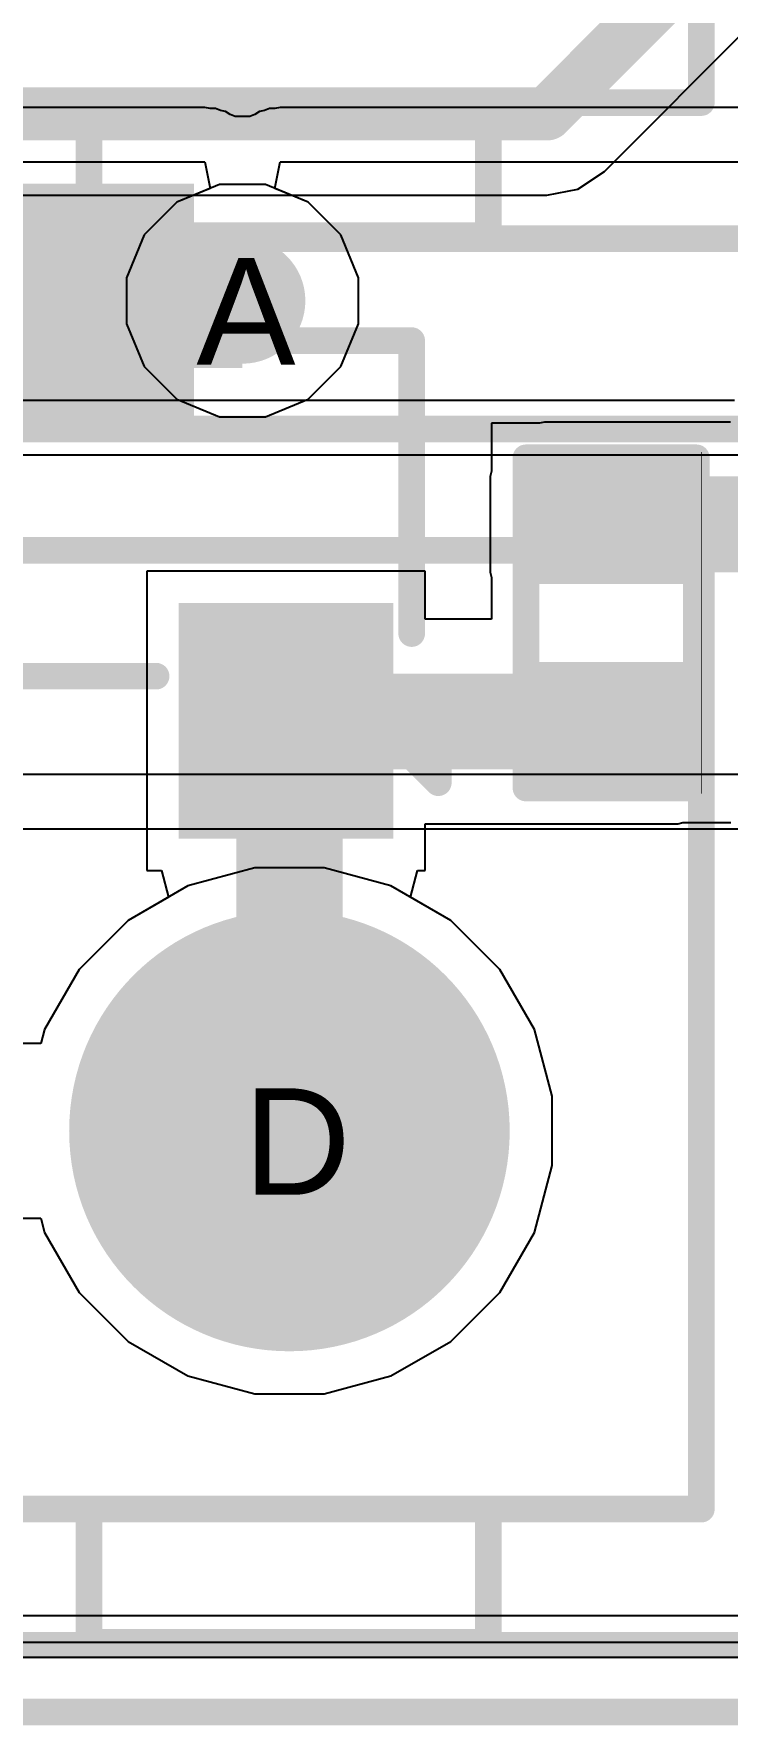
# Model space of a CAD drawing. Header units: inches. Extents: x 0 to 208, y 0 to 213.
# Drawn here: x 4.1304 to 4.2606, y -0.0025 to 0.315 of the extents above; entities that cross this region are included whole.
import ezdxf

# ---------------------------------------------------------------- set-up
doc = ezdxf.new("R2010")
doc.units = ezdxf.units.IN
doc.header["$MEASUREMENT"] = 0
for name, color, linetype in [('Board_Outline', 216, 'Continuous'), ('Bottom Layer', 5, 'Continuous'), ('Bottom Overlay', 54, 'Continuous'), ('Bottom Paste', 16, 'Continuous'), ('Bottom Solder', 6, 'Continuous'), ('Drill Drawing', 1, 'Continuous'), ('L2_GND1', 16, 'Continuous'), ('L3_SIG1', 76, 'Continuous'), ('L4_PWR', 90, 'Continuous'), ('L5_GND2', 156, 'Continuous'), ('L6_SIG2', 130, 'Continuous'), ('L7_GND3', 216, 'Continuous'), ('Multi-Layer', 9, 'Continuous'), ('Pad Holes', 156, 'Continuous'), ('Top Layer', 1, 'Continuous'), ('Top Overlay', 2, 'Continuous'), ('Top Solder', 216, 'Continuous'), ('Via Holes', 16, 'Continuous')]:
    doc.layers.add(name, color=color, linetype=linetype)
doc.styles.add('Arial', font='', dxfattribs={"height": 0.2})
doc.styles.get('Arial').set_extended_font_data('Arial')

# ---------------------------------------------------------------- blocks, each defined once
blk = doc.blocks.new('RES_0402_B_456')
at = {"layer": 'Bottom Layer'}
for points in [[(-0.009500800000000002, 0.0124988), (-0.009500799999999998, -0.0125012), (-0.0275008, -0.0125012), (-0.0275008, 0.0124988)], [(0.0274992, 0.0124988), (0.0274992, -0.0125012), (0.009499200000000001, -0.0125012), (0.0094992, 0.0124988)]]:
    blk.add_hatch(color=5, dxfattribs=at).paths.add_polyline_path(points)
at = {"layer": 'Bottom Paste'}
for points in [[(-0.009500800000000002, 0.0124988), (-0.009500799999999998, -0.0125012), (-0.0275008, -0.0125012), (-0.0275008, 0.0124988)], [(0.0274992, 0.0124988), (0.0274992, -0.0125012), (0.009499200000000001, -0.0125012), (0.0094992, 0.0124988)]]:
    blk.add_hatch(color=16, dxfattribs=at).paths.add_polyline_path(points)
at = {"layer": 'Bottom Solder'}
for points in [[(-0.007335400000000001, 0.0146642), (-0.007335399999999999, -0.0146666), (-0.0296662, -0.0146666), (-0.0296662, 0.0146642)], [(0.0296646, 0.0146642), (0.0296646, -0.0146666), (0.007333800000000001, -0.0146666), (0.007333799999999999, 0.0146642)]]:
    blk.add_hatch(color=6, dxfattribs=at).paths.add_polyline_path(points)
at = {"layer": 'Bottom Overlay'}
for points in [[(-0.0310008, -0.0160012, 0.005, 0.005, 0), (-0.0310008, 0.0159988, 0.005, 0.005, 0)], [(0.0309992, 0.0159988, 0.005, 0.005, 0), (-0.0310008, 0.0159988, 0.005, 0.005, 0)], [(0.0319992, 0.0169988, 0.000127, 0.000127, 0), (-0.0320008, 0.0169988, 0.000127, 0.000127, 0)], [(0.0309992, -0.0160012, 0.005, 0.005, 0), (0.0309992, 0.0159988, 0.005, 0.005, 0)], [(0.0309992, -0.0160012, 0.005, 0.005, 0), (-0.0310008, -0.0160012, 0.005, 0.005, 0)]]:
    blk.add_lwpolyline(points, format="xyseb", dxfattribs=at)
for points in [[(-0.0322508, 0.0159988, 0.0025, 0.0025, 1), (-0.0297508, 0.0159988, 0.0025, 0.0025, 1)], [(-0.0322508, 0.0159988, 0.0025, 0.0025, 1), (-0.0297508, 0.0159988, 0.0025, 0.0025, 1)], [(-0.0320325, 0.0169988, 6.35e-05, 6.35e-05, 1), (-0.0319691, 0.0169988, 6.35e-05, 6.35e-05, 1)], [(0.0297492, 0.0159988, 0.0025, 0.0025, 1), (0.0322492, 0.0159988, 0.0025, 0.0025, 1)], [(0.0297492, 0.0159988, 0.0025, 0.0025, 1), (0.0322492, 0.0159988, 0.0025, 0.0025, 1)], [(0.0319675, 0.0169988, 6.35e-05, 6.35e-05, 1), (0.0320309, 0.0169988, 6.35e-05, 6.35e-05, 1)], [(-0.0322508, -0.0160012, 0.0025, 0.0025, 1), (-0.0297508, -0.0160012, 0.0025, 0.0025, 1)], [(-0.0322508, -0.0160012, 0.0025, 0.0025, 1), (-0.0297508, -0.0160012, 0.0025, 0.0025, 1)], [(0.0297492, -0.0160012, 0.0025, 0.0025, 1), (0.0322492, -0.0160012, 0.0025, 0.0025, 1)], [(0.0297492, -0.0160012, 0.0025, 0.0025, 1), (0.0322492, -0.0160012, 0.0025, 0.0025, 1)]]:
    blk.add_lwpolyline(points, format="xyseb", close=True, dxfattribs=at)
blk = doc.blocks.new('XH_4A_519')
at = {"layer": 'Bottom Layer'}
h = blk.add_hatch(color=5, dxfattribs=at)
edge = h.paths.add_edge_path()
edge.add_arc((0.1476378, -8e-07), 0.03937, 0, 360)
at = {"layer": 'Bottom Solder'}
h = blk.add_hatch(color=6, dxfattribs=at)
edge = h.paths.add_edge_path()
edge.add_arc((0.1476378, -8e-07), 0.04137, 0, 360)
at = {"layer": 'L2_GND1'}
h = blk.add_hatch(color=16, dxfattribs=at)
edge = h.paths.add_edge_path()
edge.add_arc((0.1476378, -8e-07), 0.03937, 0, 360)
at = {"layer": 'L3_SIG1'}
h = blk.add_hatch(color=76, dxfattribs=at)
edge = h.paths.add_edge_path()
edge.add_arc((0.1476378, -8e-07), 0.03937, 0, 360)
at = {"layer": 'L4_PWR'}
h = blk.add_hatch(color=90, dxfattribs=at)
edge = h.paths.add_edge_path()
edge.add_arc((0.1476378, -8e-07), 0.03937, 0, 360)
at = {"layer": 'L5_GND2'}
h = blk.add_hatch(color=156, dxfattribs=at)
edge = h.paths.add_edge_path()
edge.add_arc((0.1476378, -8e-07), 0.03937, 0, 360)
at = {"layer": 'L6_SIG2'}
h = blk.add_hatch(color=130, dxfattribs=at)
edge = h.paths.add_edge_path()
edge.add_arc((0.1476378, -8e-07), 0.03937, 0, 360)
at = {"layer": 'L7_GND3'}
h = blk.add_hatch(color=216, dxfattribs=at)
edge = h.paths.add_edge_path()
edge.add_arc((0.1476378, -8e-07), 0.03937, 0, 360)
at = {"layer": 'Multi-Layer'}
h = blk.add_hatch(color=9, dxfattribs=at)
edge = h.paths.add_edge_path()
edge.add_arc((0.1476378, -8e-07), 0.03937, 0, 360)
at = {"layer": 'Pad Holes'}
h = blk.add_hatch(color=7, dxfattribs=at)
edge = h.paths.add_edge_path()
edge.add_arc((0.1476418, -8e-07), 0.019685, 0, 360)
at = {"layer": 'Top Layer'}
h = blk.add_hatch(color=1, dxfattribs=at)
edge = h.paths.add_edge_path()
edge.add_arc((0.1476378, -8e-07), 0.03937, 0, 360)
at = {"layer": 'Top Solder'}
h = blk.add_hatch(color=216, dxfattribs=at)
edge = h.paths.add_edge_path()
edge.add_arc((0.1476378, -8e-07), 0.04137, 0, 360)
at = {"layer": 'Top Overlay'}
for points in [[(-0.2460662, 0.1317952, 0.005, 0.005, 0), (0.2460598, 0.1317952, 0.005, 0.005, 0)], [(-0.2263022, 0.1089992, 0.005, 0.005, 0), (0.2249978, 0.1089992, 0.005, 0.005, 0)], [(0.2249978, -0.0710008, 0.005, 0.005, 0), (0.2249978, 0.1089992, 0.005, 0.005, 0)], [(-0.2263022, -0.0710008, 0.005, 0.005, 0), (0.2249978, -0.0710008, 0.005, 0.005, 0)], [(0.1099978, -0.0960008, 0.005, 0.005, 0), (0.1099978, -0.0710008, 0.005, 0.005, 0)], [(0.1099978, -0.0710008, 0.005, 0.005, 0), (0.1849978, -0.0710008, 0.005, 0.005, 0)], [(0.1849978, -0.0960008, 0.005, 0.005, 0), (0.1849978, -0.0710008, 0.005, 0.005, 0)], [(-0.2460662, -0.0965508, 0.005, 0.005, 0), (0.2460598, -0.0965508, 0.005, 0.005, 0)], [(0.1099978, -0.0960008, 0.005, 0.005, 0), (0.1849978, -0.0960008, 0.005, 0.005, 0)]]:
    blk.add_lwpolyline(points, format="xyseb", dxfattribs=at)
for points in [[(0.2237478, 0.1089992, 0.0025, 0.0025, 1), (0.2262478, 0.1089992, 0.0025, 0.0025, 1)], [(0.2237478, 0.1089992, 0.0025, 0.0025, 1), (0.2262478, 0.1089992, 0.0025, 0.0025, 1)], [(0.1087478, -0.0710008, 0.0025, 0.0025, 1), (0.1112478, -0.0710008, 0.0025, 0.0025, 1)], [(0.1087478, -0.0710008, 0.0025, 0.0025, 1), (0.1112478, -0.0710008, 0.0025, 0.0025, 1)], [(0.1837478, -0.0710008, 0.0025, 0.0025, 1), (0.1862478, -0.0710008, 0.0025, 0.0025, 1)], [(0.1837478, -0.0710008, 0.0025, 0.0025, 1), (0.1862478, -0.0710008, 0.0025, 0.0025, 1)], [(0.2237478, -0.0710008, 0.0025, 0.0025, 1), (0.2262478, -0.0710008, 0.0025, 0.0025, 1)], [(0.2237478, -0.0710008, 0.0025, 0.0025, 1), (0.2262478, -0.0710008, 0.0025, 0.0025, 1)], [(0.1087478, -0.0960008, 0.0025, 0.0025, 1), (0.1112478, -0.0960008, 0.0025, 0.0025, 1)], [(0.1087478, -0.0960008, 0.0025, 0.0025, 1), (0.1112478, -0.0960008, 0.0025, 0.0025, 1)], [(0.1837478, -0.0960008, 0.0025, 0.0025, 1), (0.1862478, -0.0960008, 0.0025, 0.0025, 1)], [(0.1837478, -0.0960008, 0.0025, 0.0025, 1), (0.1862478, -0.0960008, 0.0025, 0.0025, 1)]]:
    blk.add_lwpolyline(points, format="xyseb", close=True, dxfattribs=at)
blk = doc.blocks.new('XH_4A_L_521')
at = {"layer": 'Top Overlay'}
for points in [[(0.2249978, -0.0649998, 0.005, 0.005, 0), (0.2249978, 0.1150002, 0.005, 0.005, 0)], [(-0.2263022, -0.0649998, 0.005, 0.005, 0), (0.2249978, -0.0649998, 0.005, 0.005, 0)], [(0.1099978, -0.0649998, 0.005, 0.005, 0), (0.1849978, -0.0649998, 0.005, 0.005, 0)], [(0.1099978, -0.0899998, 0.005, 0.005, 0), (0.1099978, -0.0649998, 0.005, 0.005, 0)], [(0.1849978, -0.0899998, 0.005, 0.005, 0), (0.1849978, -0.0649998, 0.005, 0.005, 0)], [(-0.2460662, -0.0905518, 0.005, 0.005, 0), (0.2460598, -0.0905518, 0.005, 0.005, 0)], [(0.1099978, -0.0899998, 0.005, 0.005, 0), (0.1849978, -0.0899998, 0.005, 0.005, 0)]]:
    blk.add_lwpolyline(points, format="xyseb", dxfattribs=at)
for points in [[(0.1087478, -0.0649998, 0.0025, 0.0025, 1), (0.1112478, -0.0649998, 0.0025, 0.0025, 1)], [(0.1087478, -0.0649998, 0.0025, 0.0025, 1), (0.1112478, -0.0649998, 0.0025, 0.0025, 1)], [(0.1837478, -0.0649998, 0.0025, 0.0025, 1), (0.1862478, -0.0649998, 0.0025, 0.0025, 1)], [(0.1837478, -0.0649998, 0.0025, 0.0025, 1), (0.1862478, -0.0649998, 0.0025, 0.0025, 1)], [(0.2237478, -0.0649998, 0.0025, 0.0025, 1), (0.2262478, -0.0649998, 0.0025, 0.0025, 1)], [(0.2237478, -0.0649998, 0.0025, 0.0025, 1), (0.2262478, -0.0649998, 0.0025, 0.0025, 1)], [(0.1087478, -0.0899998, 0.0025, 0.0025, 1), (0.1112478, -0.0899998, 0.0025, 0.0025, 1)], [(0.1087478, -0.0899998, 0.0025, 0.0025, 1), (0.1112478, -0.0899998, 0.0025, 0.0025, 1)], [(0.1837478, -0.0899998, 0.0025, 0.0025, 1), (0.1862478, -0.0899998, 0.0025, 0.0025, 1)], [(0.1837478, -0.0899998, 0.0025, 0.0025, 1), (0.1862478, -0.0899998, 0.0025, 0.0025, 1)]]:
    blk.add_lwpolyline(points, format="xyseb", close=True, dxfattribs=at)
blk = doc.blocks.new('SOT_23_B_536')
at = {"layer": 'Bottom Layer'}
for points in [[(-0.05354265, 0.05747995), (-0.02125915, 0.05747995), (-0.02125915, 0.02125945), (-0.05354265, 0.02125945)], [(0.02125935, 0.05747995), (0.05354285, 0.05747995), (0.05354285, 0.02125945), (0.02125935, 0.02125945)], [(-0.01614065, -0.02126005), (0.01614285, -0.02126005), (0.01614285, -0.05748055), (-0.01614065, -0.05748055)]]:
    blk.add_hatch(color=5, dxfattribs=at).paths.add_polyline_path(points)
at = {"layer": 'Bottom Paste'}
for points in [[(-0.05354265, 0.05747995), (-0.02125915, 0.05747995), (-0.02125915, 0.02125945), (-0.05354265, 0.02125945)], [(0.02125935, 0.05747995), (0.05354285, 0.05747995), (0.05354285, 0.02125945), (0.02125935, 0.02125945)], [(-0.01614065, -0.02126005), (0.01614285, -0.02126005), (0.01614285, -0.05748055), (-0.01614065, -0.05748055)]]:
    blk.add_hatch(color=16, dxfattribs=at).paths.add_polyline_path(points)
at = {"layer": 'Bottom Solder'}
for points in [[(-0.05754265, 0.06147995), (-0.01725915, 0.06147995), (-0.01725915, 0.01725945), (-0.05754265, 0.01725945)], [(0.01725935, 0.06147995), (0.05754285, 0.06147995), (0.05754285, 0.01725945), (0.01725935, 0.01725945)], [(-0.02014065, -0.01726005), (0.02014285, -0.01726005), (0.02014285, -0.06148055), (-0.02014065, -0.06148055)]]:
    blk.add_hatch(color=6, dxfattribs=at).paths.add_polyline_path(points)
at = {"layer": 'Bottom Overlay'}
for points in [[(-0.0609989, 0.0459997, 0.005, 0.005, 0), (-0.0659989, 0.0509997, 0.005, 0.005, 0)], [(-0.0659989, 0.0509997, 0.005, 0.005, 0), (-0.0659989, 0.0409997, 0.005, 0.005, 0)], [(-0.0609989, 0.0459997, 0.005, 0.005, 0), (-0.0659989, 0.0409997, 0.005, 0.005, 0)], [(0.0130011, 0.0309997, 0.005, 0.005, 0), (-0.0129989, 0.0309997, 0.005, 0.005, 0)], [(-0.0609989, 0.0229997, 0.005, 0.005, 0), (-0.0609989, -0.0320003, 0.005, 0.005, 0)], [(0.0610011, 0.0229997, 0.005, 0.005, 0), (0.0610011, -0.0320003, 0.005, 0.005, 0)], [(-0.0219989, -0.0320003, 0.005, 0.005, 0), (-0.0609989, -0.0320003, 0.005, 0.005, 0)], [(0.0610011, -0.0320003, 0.005, 0.005, 0), (0.0220011, -0.0320003, 0.005, 0.005, 0)]]:
    blk.add_lwpolyline(points, format="xyseb", dxfattribs=at)
for points in [[(-0.0672489, 0.0509997, 0.0025, 0.0025, 1), (-0.0647489, 0.0509997, 0.0025, 0.0025, 1)], [(-0.0672489, 0.0509997, 0.0025, 0.0025, 1), (-0.0647489, 0.0509997, 0.0025, 0.0025, 1)], [(-0.0622489, 0.0459997, 0.0025, 0.0025, 1), (-0.0597489, 0.0459997, 0.0025, 0.0025, 1)], [(-0.0622489, 0.0459997, 0.0025, 0.0025, 1), (-0.0597489, 0.0459997, 0.0025, 0.0025, 1)], [(-0.0672489, 0.0409997, 0.0025, 0.0025, 1), (-0.0647489, 0.0409997, 0.0025, 0.0025, 1)], [(-0.0672489, 0.0409997, 0.0025, 0.0025, 1), (-0.0647489, 0.0409997, 0.0025, 0.0025, 1)], [(-0.0142489, 0.0309997, 0.0025, 0.0025, 1), (-0.0117489, 0.0309997, 0.0025, 0.0025, 1)], [(0.0117511, 0.0309997, 0.0025, 0.0025, 1), (0.0142511, 0.0309997, 0.0025, 0.0025, 1)], [(-0.0622489, 0.0229997, 0.0025, 0.0025, 1), (-0.0597489, 0.0229997, 0.0025, 0.0025, 1)], [(0.0597511, 0.0229997, 0.0025, 0.0025, 1), (0.0622511, 0.0229997, 0.0025, 0.0025, 1)], [(-0.0622489, -0.0320003, 0.0025, 0.0025, 1), (-0.0597489, -0.0320003, 0.0025, 0.0025, 1)], [(-0.0622489, -0.0320003, 0.0025, 0.0025, 1), (-0.0597489, -0.0320003, 0.0025, 0.0025, 1)], [(-0.0232489, -0.0320003, 0.0025, 0.0025, 1), (-0.0207489, -0.0320003, 0.0025, 0.0025, 1)], [(0.0207511, -0.0320003, 0.0025, 0.0025, 1), (0.0232511, -0.0320003, 0.0025, 0.0025, 1)], [(0.0597511, -0.0320003, 0.0025, 0.0025, 1), (0.0622511, -0.0320003, 0.0025, 0.0025, 1)], [(0.0597511, -0.0320003, 0.0025, 0.0025, 1), (0.0622511, -0.0320003, 0.0025, 0.0025, 1)]]:
    blk.add_lwpolyline(points, format="xyseb", close=True, dxfattribs=at)

msp = doc.modelspace()

# ---------------------------------------------------------------- hatches: boundary and pattern name
at = {"layer": 'Bottom Layer'}
for points in [[(4.1387598, 0.2773042), (4.1387598, 0.2523042), (4.1696118, 0.2523042), (4.1696118, 0.2773042)], [(4.2263498, 0.2139342), (4.2964998, 0.2139342), (4.2964998, 0.2319342), (4.2263498, 0.2319342)], [(4.1777898, 0.1769342), (4.2513498, 0.1769342), (4.2513498, 0.1949342), (4.1777898, 0.1949342)]]:
    msp.add_hatch(color=5, dxfattribs=at).paths.add_polyline_path(points)
h = msp.add_hatch(color=5, dxfattribs=at)
edge = h.paths.add_edge_path()
edge.add_arc((4.1696118, 0.2649082), 0.011811, 0, 360)
at = {"layer": 'L2_GND1'}
h = msp.add_hatch(color=16, dxfattribs=at)
edge = h.paths.add_edge_path()
edge.add_arc((4.1696118, 0.2649082), 0.011811, 0, 360)
at = {"layer": 'L3_SIG1'}
h = msp.add_hatch(color=76, dxfattribs=at)
edge = h.paths.add_edge_path()
edge.add_arc((4.1696118, 0.2649082), 0.011811, 0, 360)
at = {"layer": 'L4_PWR'}
h = msp.add_hatch(color=90, dxfattribs=at)
edge = h.paths.add_edge_path()
edge.add_arc((4.1696118, 0.2649082), 0.011811, 0, 360)
at = {"layer": 'L5_GND2'}
h = msp.add_hatch(color=156, dxfattribs=at)
edge = h.paths.add_edge_path()
edge.add_arc((4.1696118, 0.2649082), 0.011811, 0, 360)
at = {"layer": 'L6_SIG2'}
h = msp.add_hatch(color=130, dxfattribs=at)
edge = h.paths.add_edge_path()
edge.add_arc((4.1696118, 0.2649082), 0.011811, 0, 360)
at = {"layer": 'L7_GND3'}
h = msp.add_hatch(color=216, dxfattribs=at)
edge = h.paths.add_edge_path()
edge.add_arc((4.1696118, 0.2649082), 0.011811, 0, 360)
at = {"layer": 'Top Layer'}
h = msp.add_hatch(color=1, dxfattribs=at)
edge = h.paths.add_edge_path()
edge.add_arc((4.1696118, 0.2649082), 0.011811, 0, 360)
at = {"layer": 'Via Holes'}
h = msp.add_hatch(color=7, dxfattribs=at)
edge = h.paths.add_edge_path()
edge.add_arc((4.1696118, 0.2649082), 0.0059055, 0, 360)

# ---------------------------------------------------------------- linework, layer by layer
at = {"layer": 'Board_Outline'}
msp.add_lwpolyline([(0, 0, 0.005, 0.005, 0), (5.9055118, 0, 0.005, 0.005, 0)], format="xyseb", dxfattribs=at)
at = {"layer": 'Bottom Layer'}
for p, q in [((4.2253649, 0.2419342), (4.2163498, 0.2419342)), ((4.2163498, 0.2419342), (4.2163498, 0.2329191)), ((4.2263498, 0.2421301), (4.2253649, 0.2419342)), ((4.2612579, 0.2421301), (4.2263498, 0.2421301)), ((4.2163498, 0.2329191), (4.2161539, 0.2319342)), ((4.2161539, 0.2319342), (4.2161539, 0.2139342)), ((4.2039315, 0.2141744), (4.1516481, 0.2141744)), ((4.1516481, 0.2141744), (4.1516481, 0.157954)), ((4.2039315, 0.2051301), (4.2039315, 0.2141744)), ((4.2161539, 0.2139342), (4.2163498, 0.2129493)), ((4.2163498, 0.2129493), (4.2163498, 0.2051301)), ((4.2163498, 0.2051301), (4.2039315, 0.2051301)), ((4.2039315, 0.157954), (4.2039315, 0.1667383)), ((4.2039315, 0.1667383), (4.2513498, 0.1667383)), ((4.2513498, 0.1667383), (4.2523347, 0.1669342)), ((4.2523347, 0.1669342), (4.2613497, 0.1669342)), ((4.1516481, 0.157954), (4.1543729, 0.157954)), ((4.1543729, 0.157954), (4.1557126, 0.152954)), ((4.201147, 0.152954), (4.2024867, 0.157954)), ((4.2024867, 0.157954), (4.2039315, 0.157954)), ((4.1557126, 0.152954), (4.1481159, 0.148568)), ((4.2087437, 0.148568), (4.201147, 0.152954)), ((4.1481159, 0.148568), (4.138924, 0.1393761)), ((4.2179356, 0.1393761), (4.2087437, 0.148568)), ((4.138924, 0.1393761), (4.1324243, 0.1281183)), ((4.2244353, 0.1281183), (4.2179356, 0.1393761)), ((4.1324243, 0.1281183), (4.1317148, 0.1254705)), ((4.2277998, 0.1155619), (4.2244353, 0.1281183)), ((4.1317148, 0.1254705), (4.1267148, 0.1254705)), ((4.2277998, 0.1025625), (4.2277998, 0.1155619)), ((4.2244353, 0.0900061), (4.2277998, 0.1025625)), ((4.1267148, 0.0926539), (4.1317148, 0.0926539)), ((4.1317148, 0.0926539), (4.1324243, 0.0900061)), ((4.1324243, 0.0900061), (4.138924, 0.0787483)), ((4.2179356, 0.0787483), (4.2244353, 0.0900061)), ((4.138924, 0.0787483), (4.1481159, 0.0695564)), ((4.2087437, 0.0695564), (4.2179356, 0.0787483)), ((4.1481159, 0.0695564), (4.1593737, 0.0630567)), ((4.1974859, 0.0630567), (4.2087437, 0.0695564)), ((4.1593737, 0.0630567), (4.1719301, 0.0596922)), ((4.1849295, 0.0596922), (4.1974859, 0.0630567)), ((4.1719301, 0.0596922), (4.1849295, 0.0596922)), ((4.7380202, 0.0101954), (3.6972295, 0.0101954))]:
    msp.add_line(p, q, dxfattribs=at)
for points in [[(4.1784298, 0.1090662, 0.02, 0.02, 0), (4.1784298, 0.1854242, 0.02, 0.02, 0)], [(4.1777898, 0.1860642, 0.01, 0.01, 0), (4.1784298, 0.1854242, 0.01, 0.01, 0)], [(4.1784298, 0.1090662, 0.01, 0.01, 0), (4.1784338, 0.1090622, 0.01, 0.01, 0)]]:
    msp.add_lwpolyline(points, format="xyseb", dxfattribs=at)
for points in [[(4.1734298, 0.1854242, 0.01, 0.01, 1), (4.1834298, 0.1854242, 0.01, 0.01, 1)], [(4.1752898, 0.1860642, 0.005, 0.005, 1), (4.1802898, 0.1860642, 0.005, 0.005, 1)], [(4.1759298, 0.1854242, 0.005, 0.005, 1), (4.1809298, 0.1854242, 0.005, 0.005, 1)], [(4.1734298, 0.1090662, 0.01, 0.01, 1), (4.1834298, 0.1090662, 0.01, 0.01, 1)], [(4.1759298, 0.1090662, 0.005, 0.005, 1), (4.1809298, 0.1090662, 0.005, 0.005, 1)], [(4.1759338, 0.1090622, 0.005, 0.005, 1), (4.1809338, 0.1090622, 0.005, 0.005, 1)]]:
    msp.add_lwpolyline(points, format="xyseb", close=True, dxfattribs=at)
at = {"layer": 'L2_GND1'}
for p, q in [((4.1719301, 0.1584322), (4.1593737, 0.1550677)), ((4.1849295, 0.1584322), (4.1719301, 0.1584322)), ((4.1974859, 0.1550677), (4.1849295, 0.1584322)), ((4.1593737, 0.1550677), (4.1481159, 0.148568)), ((4.2087437, 0.148568), (4.1974859, 0.1550677)), ((4.1481159, 0.148568), (4.138924, 0.1393761)), ((4.2179356, 0.1393761), (4.2087437, 0.148568)), ((4.138924, 0.1393761), (4.1324243, 0.1281183)), ((4.2244353, 0.1281183), (4.2179356, 0.1393761)), ((4.1324243, 0.1281183), (4.1317148, 0.1254705)), ((4.2277998, 0.1155619), (4.2244353, 0.1281183)), ((4.1317148, 0.1254705), (4.1267148, 0.1254705)), ((4.2277998, 0.1025625), (4.2277998, 0.1155619)), ((4.2244353, 0.0900061), (4.2277998, 0.1025625)), ((4.1267148, 0.0926539), (4.1317148, 0.0926539)), ((4.1317148, 0.0926539), (4.1324243, 0.0900061)), ((4.1324243, 0.0900061), (4.138924, 0.0787483)), ((4.2179356, 0.0787483), (4.2244353, 0.0900061)), ((4.138924, 0.0787483), (4.1481159, 0.0695564)), ((4.2087437, 0.0695564), (4.2179356, 0.0787483)), ((4.1481159, 0.0695564), (4.1593737, 0.0630567)), ((4.1974859, 0.0630567), (4.2087437, 0.0695564)), ((4.1593737, 0.0630567), (4.1719301, 0.0596922)), ((4.1849295, 0.0596922), (4.1974859, 0.0630567)), ((4.1719301, 0.0596922), (4.1849295, 0.0596922)), ((5.3318426, 0.0101954), (3.6972295, 0.0101954))]:
    msp.add_line(p, q, dxfattribs=at)
at = {"layer": 'L3_SIG1'}
for p, q in [((4.2620388, 0.2461959), (4.1200885, 0.2461959)), ((4.1200885, 0.236), (4.2638819, 0.236)), ((4.1719301, 0.1584322), (4.1593737, 0.1550677)), ((4.1849295, 0.1584322), (4.1719301, 0.1584322)), ((4.1974859, 0.1550677), (4.1849295, 0.1584322)), ((4.1593737, 0.1550677), (4.1481159, 0.148568)), ((4.2087437, 0.148568), (4.1974859, 0.1550677)), ((4.1481159, 0.148568), (4.138924, 0.1393761)), ((4.2179356, 0.1393761), (4.2087437, 0.148568)), ((4.138924, 0.1393761), (4.1324243, 0.1281183)), ((4.2244353, 0.1281183), (4.2179356, 0.1393761)), ((4.1324243, 0.1281183), (4.1317148, 0.1254705)), ((4.2277998, 0.1155619), (4.2244353, 0.1281183)), ((4.1317148, 0.1254705), (4.1267148, 0.1254705)), ((4.2277998, 0.1025625), (4.2277998, 0.1155619)), ((4.2244353, 0.0900061), (4.2277998, 0.1025625)), ((4.1267148, 0.0926539), (4.1317148, 0.0926539)), ((4.1317148, 0.0926539), (4.1324243, 0.0900061)), ((4.1324243, 0.0900061), (4.138924, 0.0787483)), ((4.2179356, 0.0787483), (4.2244353, 0.0900061)), ((4.138924, 0.0787483), (4.1481159, 0.0695564)), ((4.2087437, 0.0695564), (4.2179356, 0.0787483)), ((4.1481159, 0.0695564), (4.1593737, 0.0630567)), ((4.1974859, 0.0630567), (4.2087437, 0.0695564)), ((4.1593737, 0.0630567), (4.1719301, 0.0596922)), ((4.1849295, 0.0596922), (4.1974859, 0.0630567)), ((4.1719301, 0.0596922), (4.1849295, 0.0596922)), ((5.094, 0.013), (3.776, 0.013))]:
    msp.add_line(p, q, dxfattribs=at)
at = {"layer": 'L4_PWR'}
for p, q in [((4.1652733, 0.2867192), (4.1572569, 0.2833987)), ((4.1739503, 0.2867192), (4.1652733, 0.2867192)), ((4.1819667, 0.2833987), (4.1739503, 0.2867192)), ((4.1572569, 0.2833987), (4.1511213, 0.2772631)), ((4.1881023, 0.2772631), (4.1819667, 0.2833987)), ((4.1511213, 0.2772631), (4.1478008, 0.2692467)), ((4.1914228, 0.2692467), (4.1881023, 0.2772631)), ((4.1478008, 0.2692467), (4.1478008, 0.2605697)), ((4.1914228, 0.2605697), (4.1914228, 0.2692467)), ((4.1478008, 0.2605697), (4.1511213, 0.2525533)), ((4.1881023, 0.2525533), (4.1914228, 0.2605697)), ((4.1511213, 0.2525533), (4.1572569, 0.2464177)), ((4.1819667, 0.2464177), (4.1881023, 0.2525533)), ((4.1572569, 0.2464177), (4.1652733, 0.2430972)), ((4.1739503, 0.2430972), (4.1819667, 0.2464177)), ((4.1652733, 0.2430972), (4.1739503, 0.2430972)), ((4.347183, 0.176), (3.992106, 0.176)), ((3.992106, 0.1658041), (4.2977083, 0.1658041)), ((4.1719301, 0.1584322), (4.1593737, 0.1550677)), ((4.1849295, 0.1584322), (4.1719301, 0.1584322)), ((4.1974859, 0.1550677), (4.1849295, 0.1584322)), ((4.1593737, 0.1550677), (4.1481159, 0.148568)), ((4.2087437, 0.148568), (4.1974859, 0.1550677)), ((4.1481159, 0.148568), (4.138924, 0.1393761)), ((4.2179356, 0.1393761), (4.2087437, 0.148568)), ((4.138924, 0.1393761), (4.1324243, 0.1281183)), ((4.2244353, 0.1281183), (4.2179356, 0.1393761)), ((4.1324243, 0.1281183), (4.1317148, 0.1254705)), ((4.2277998, 0.1155619), (4.2244353, 0.1281183)), ((4.1317148, 0.1254705), (4.1267148, 0.1254705)), ((4.2277998, 0.1025625), (4.2277998, 0.1155619)), ((4.2244353, 0.0900061), (4.2277998, 0.1025625)), ((4.1267148, 0.0926539), (4.1317148, 0.0926539)), ((4.1317148, 0.0926539), (4.1324243, 0.0900061)), ((4.1324243, 0.0900061), (4.138924, 0.0787483)), ((4.2179356, 0.0787483), (4.2244353, 0.0900061)), ((4.138924, 0.0787483), (4.1481159, 0.0695564)), ((4.2087437, 0.0695564), (4.2179356, 0.0787483)), ((4.1481159, 0.0695564), (4.1593737, 0.0630567)), ((4.1974859, 0.0630567), (4.2087437, 0.0695564)), ((4.1593737, 0.0630567), (4.1719301, 0.0596922)), ((4.1849295, 0.0596922), (4.1974859, 0.0630567)), ((4.1719301, 0.0596922), (4.1849295, 0.0596922)), ((5.8953164, 0.0101954), (3.6972295, 0.0101954))]:
    msp.add_line(p, q, dxfattribs=at)
at = {"layer": 'L5_GND2'}
for p, q in [((4.1719301, 0.1584322), (4.1593737, 0.1550677)), ((4.1849295, 0.1584322), (4.1719301, 0.1584322)), ((4.1974859, 0.1550677), (4.1849295, 0.1584322)), ((4.1593737, 0.1550677), (4.1481159, 0.148568)), ((4.2087437, 0.148568), (4.1974859, 0.1550677)), ((4.1481159, 0.148568), (4.138924, 0.1393761)), ((4.2179356, 0.1393761), (4.2087437, 0.148568)), ((4.138924, 0.1393761), (4.1324243, 0.1281183)), ((4.2244353, 0.1281183), (4.2179356, 0.1393761)), ((4.1324243, 0.1281183), (4.1317148, 0.1254705)), ((4.2277998, 0.1155619), (4.2244353, 0.1281183)), ((4.1317148, 0.1254705), (4.1267148, 0.1254705)), ((4.2277998, 0.1025625), (4.2277998, 0.1155619)), ((4.2244353, 0.0900061), (4.2277998, 0.1025625)), ((4.1267148, 0.0926539), (4.1317148, 0.0926539)), ((4.1317148, 0.0926539), (4.1324243, 0.0900061)), ((4.1324243, 0.0900061), (4.138924, 0.0787483)), ((4.2179356, 0.0787483), (4.2244353, 0.0900061)), ((4.138924, 0.0787483), (4.1481159, 0.0695564)), ((4.2087437, 0.0695564), (4.2179356, 0.0787483)), ((4.1481159, 0.0695564), (4.1593737, 0.0630567)), ((4.1974859, 0.0630567), (4.2087437, 0.0695564)), ((4.1593737, 0.0630567), (4.1719301, 0.0596922)), ((4.1849295, 0.0596922), (4.1974859, 0.0630567)), ((4.1719301, 0.0596922), (4.1849295, 0.0596922)), ((5.8953164, 0.0101954), (3.6972295, 0.0101954))]:
    msp.add_line(p, q, dxfattribs=at)
at = {"layer": 'L6_SIG2'}
for p, q in [((4.1625424, 0.3011959), (3.9731959, 0.3011959)), ((4.1635273, 0.301), (4.1625424, 0.3011959)), ((4.1645316, 0.301), (4.1635273, 0.301)), ((4.1654593, 0.3006157), (4.1645316, 0.301)), ((4.1664442, 0.3004198), (4.1654593, 0.3006157)), ((4.1672794, 0.2998618), (4.1664442, 0.3004198)), ((4.1682069, 0.2994775), (4.1672794, 0.2998618)), ((4.1710166, 0.2994775), (4.1682069, 0.2994775)), ((4.1719443, 0.2998618), (4.1710166, 0.2994775)), ((4.1727794, 0.3004198), (4.1719443, 0.2998618)), ((4.1737646, 0.3006158), (4.1727794, 0.3004198)), ((4.174692, 0.3009999), (4.1737646, 0.3006158)), ((4.1756959, 0.3009999), (4.174692, 0.3009999)), ((4.1766812, 0.3011959), (4.1756959, 0.3009999)), ((4.676189, 0.3011959), (4.1766812, 0.3011959)), ((3.963, 0.291), (4.1625424, 0.291)), ((4.1625424, 0.291), (4.1635369, 0.286)), ((4.1756867, 0.286), (4.1766812, 0.291)), ((4.1766812, 0.291), (4.6781199, 0.291)), ((4.1635369, 0.286), (4.1572569, 0.2833987)), ((4.1819667, 0.2833987), (4.1756867, 0.286)), ((4.1572569, 0.2833987), (4.1511213, 0.2772631)), ((4.1881023, 0.2772631), (4.1819667, 0.2833987)), ((4.1511213, 0.2772631), (4.1478008, 0.2692467)), ((4.1914228, 0.2692467), (4.1881023, 0.2772631)), ((4.1478008, 0.2692467), (4.1478008, 0.2605697)), ((4.1914228, 0.2605697), (4.1914228, 0.2692467)), ((4.1478008, 0.2605697), (4.1511213, 0.2525533)), ((4.1881023, 0.2525533), (4.1914228, 0.2605697)), ((4.1511213, 0.2525533), (4.1572569, 0.2464177)), ((4.1819667, 0.2464177), (4.1881023, 0.2525533)), ((4.1572569, 0.2464177), (4.1652733, 0.2430972)), ((4.1739503, 0.2430972), (4.1819667, 0.2464177)), ((4.1652733, 0.2430972), (4.1739503, 0.2430972)), ((4.1719301, 0.1584322), (4.1593737, 0.1550677)), ((4.1849295, 0.1584322), (4.1719301, 0.1584322)), ((4.1974859, 0.1550677), (4.1849295, 0.1584322)), ((4.1593737, 0.1550677), (4.1481159, 0.148568)), ((4.2087437, 0.148568), (4.1974859, 0.1550677)), ((4.1481159, 0.148568), (4.138924, 0.1393761)), ((4.2179356, 0.1393761), (4.2087437, 0.148568)), ((4.138924, 0.1393761), (4.1324243, 0.1281183)), ((4.2244353, 0.1281183), (4.2179356, 0.1393761)), ((4.1324243, 0.1281183), (4.1317148, 0.1254705)), ((4.2277998, 0.1155619), (4.2244353, 0.1281183)), ((4.1317148, 0.1254705), (4.1267148, 0.1254705)), ((4.2277998, 0.1025625), (4.2277998, 0.1155619)), ((4.2244353, 0.0900061), (4.2277998, 0.1025625)), ((4.1267148, 0.0926539), (4.1317148, 0.0926539)), ((4.1317148, 0.0926539), (4.1324243, 0.0900061)), ((4.1324243, 0.0900061), (4.138924, 0.0787483)), ((4.2179356, 0.0787483), (4.2244353, 0.0900061)), ((4.138924, 0.0787483), (4.1481159, 0.0695564)), ((4.2087437, 0.0695564), (4.2179356, 0.0787483)), ((4.1481159, 0.0695564), (4.1593737, 0.0630567)), ((4.1974859, 0.0630567), (4.2087437, 0.0695564)), ((4.1593737, 0.0630567), (4.1719301, 0.0596922)), ((4.1849295, 0.0596922), (4.1974859, 0.0630567)), ((4.1719301, 0.0596922), (4.1849295, 0.0596922)), ((5.098, 0.018), (3.788, 0.018))]:
    msp.add_line(p, q, dxfattribs=at)
at = {"layer": 'L7_GND3'}
for p, q in [((4.1719301, 0.1584322), (4.1593737, 0.1550677)), ((4.1849295, 0.1584322), (4.1719301, 0.1584322)), ((4.1974859, 0.1550677), (4.1849295, 0.1584322)), ((4.1593737, 0.1550677), (4.1481159, 0.148568)), ((4.2087437, 0.148568), (4.1974859, 0.1550677)), ((4.1481159, 0.148568), (4.138924, 0.1393761)), ((4.2179356, 0.1393761), (4.2087437, 0.148568)), ((4.138924, 0.1393761), (4.1324243, 0.1281183)), ((4.2244353, 0.1281183), (4.2179356, 0.1393761)), ((4.1324243, 0.1281183), (4.1317148, 0.1254705)), ((4.2277998, 0.1155619), (4.2244353, 0.1281183)), ((4.1317148, 0.1254705), (4.1267148, 0.1254705)), ((4.2277998, 0.1025625), (4.2277998, 0.1155619)), ((4.2244353, 0.0900061), (4.2277998, 0.1025625)), ((4.1267148, 0.0926539), (4.1317148, 0.0926539)), ((4.1317148, 0.0926539), (4.1324243, 0.0900061)), ((4.1324243, 0.0900061), (4.138924, 0.0787483)), ((4.2179356, 0.0787483), (4.2244353, 0.0900061)), ((4.138924, 0.0787483), (4.1481159, 0.0695564)), ((4.2087437, 0.0695564), (4.2179356, 0.0787483)), ((4.1481159, 0.0695564), (4.1593737, 0.0630567)), ((4.1974859, 0.0630567), (4.2087437, 0.0695564)), ((4.1593737, 0.0630567), (4.1719301, 0.0596922)), ((4.1849295, 0.0596922), (4.1974859, 0.0630567)), ((4.1719301, 0.0596922), (4.1849295, 0.0596922)), ((5.8953164, 0.0101954), (3.6972295, 0.0101954))]:
    msp.add_line(p, q, dxfattribs=at)
at = {"layer": 'Top Layer'}
for p, q in [((4.2375802, 0.2891858), (4.2653323, 0.3169378)), ((4.2326185, 0.2858705), (4.2375802, 0.2891858)), ((4.2267658, 0.2847063), (4.2326185, 0.2858705)), ((4.1022869, 0.2847063), (4.2267658, 0.2847063)), ((4.1719301, 0.1584322), (4.1593737, 0.1550677)), ((4.1849295, 0.1584322), (4.1719301, 0.1584322)), ((4.1974859, 0.1550677), (4.1849295, 0.1584322)), ((4.1593737, 0.1550677), (4.1481159, 0.148568)), ((4.2087437, 0.148568), (4.1974859, 0.1550677)), ((4.1481159, 0.148568), (4.138924, 0.1393761)), ((4.2179356, 0.1393761), (4.2087437, 0.148568)), ((4.138924, 0.1393761), (4.1324243, 0.1281183)), ((4.2244353, 0.1281183), (4.2179356, 0.1393761)), ((4.1324243, 0.1281183), (4.1317148, 0.1254705)), ((4.2277998, 0.1155619), (4.2244353, 0.1281183)), ((4.1317148, 0.1254705), (4.1267148, 0.1254705)), ((4.2277998, 0.1025625), (4.2277998, 0.1155619)), ((4.2244353, 0.0900061), (4.2277998, 0.1025625)), ((4.1267148, 0.0926539), (4.1317148, 0.0926539)), ((4.1317148, 0.0926539), (4.1324243, 0.0900061)), ((4.1324243, 0.0900061), (4.138924, 0.0787483)), ((4.2179356, 0.0787483), (4.2244353, 0.0900061)), ((4.138924, 0.0787483), (4.1481159, 0.0695564)), ((4.2087437, 0.0695564), (4.2179356, 0.0787483)), ((4.1481159, 0.0695564), (4.1593737, 0.0630567)), ((4.1974859, 0.0630567), (4.2087437, 0.0695564)), ((4.1593737, 0.0630567), (4.1719301, 0.0596922)), ((4.1849295, 0.0596922), (4.1974859, 0.0630567)), ((4.1719301, 0.0596922), (4.1849295, 0.0596922)), ((4.7753155, 0.0101954), (3.6972295, 0.0101954))]:
    msp.add_line(p, q, dxfattribs=at)
for points in [[(4.2267658, 0.3000002, 0.01, 0.01, 0), (4.2545178, 0.3277522, 0.01, 0.01, 0)], [(4.0959518, 0.3000002, 0.01, 0.01, 0), (4.2267658, 0.3000002, 0.01, 0.01, 0)]]:
    msp.add_lwpolyline(points, format="xyseb", dxfattribs=at)
msp.add_lwpolyline([(4.2242658, 0.3000002, 0.005, 0.005, 1), (4.2292658, 0.3000002, 0.005, 0.005, 1)], format="xyseb", close=True, dxfattribs=at)
msp.add_lwpolyline([(4.2242658, 0.3000002, 0.005, 0.005, 1), (4.2292658, 0.3000002, 0.005, 0.005, 1)], format="xyseb", close=True, dxfattribs=at)

# ---------------------------------------------------------------- block references
for name, p in [('XH_4A_L_521', (4.030792, 0.367122)), ('XH_4A_519', (4.030792, 0.109063))]:
    msp.add_blockref(name, p)
for name, p, rotation in [('SOT_23_B_536', (4.1403889, 0.2254339), 180), ('RES_0402_B_456', (4.238851, 0.2044334), 270)]:
    msp.add_blockref(name, p, dxfattribs=dict(rotation=rotation))

# ---------------------------------------------------------------- texts
at = {"layer": 'Drill Drawing', "style": 'Arial'}
for s, p in [('A', (4.1609473, 0.2529115)), ('D', (4.1697693, 0.0970655))]:
    msp.add_text(s, height=0.02, dxfattribs=at).set_placement(p)

doc.saveas('drawing.dxf')
